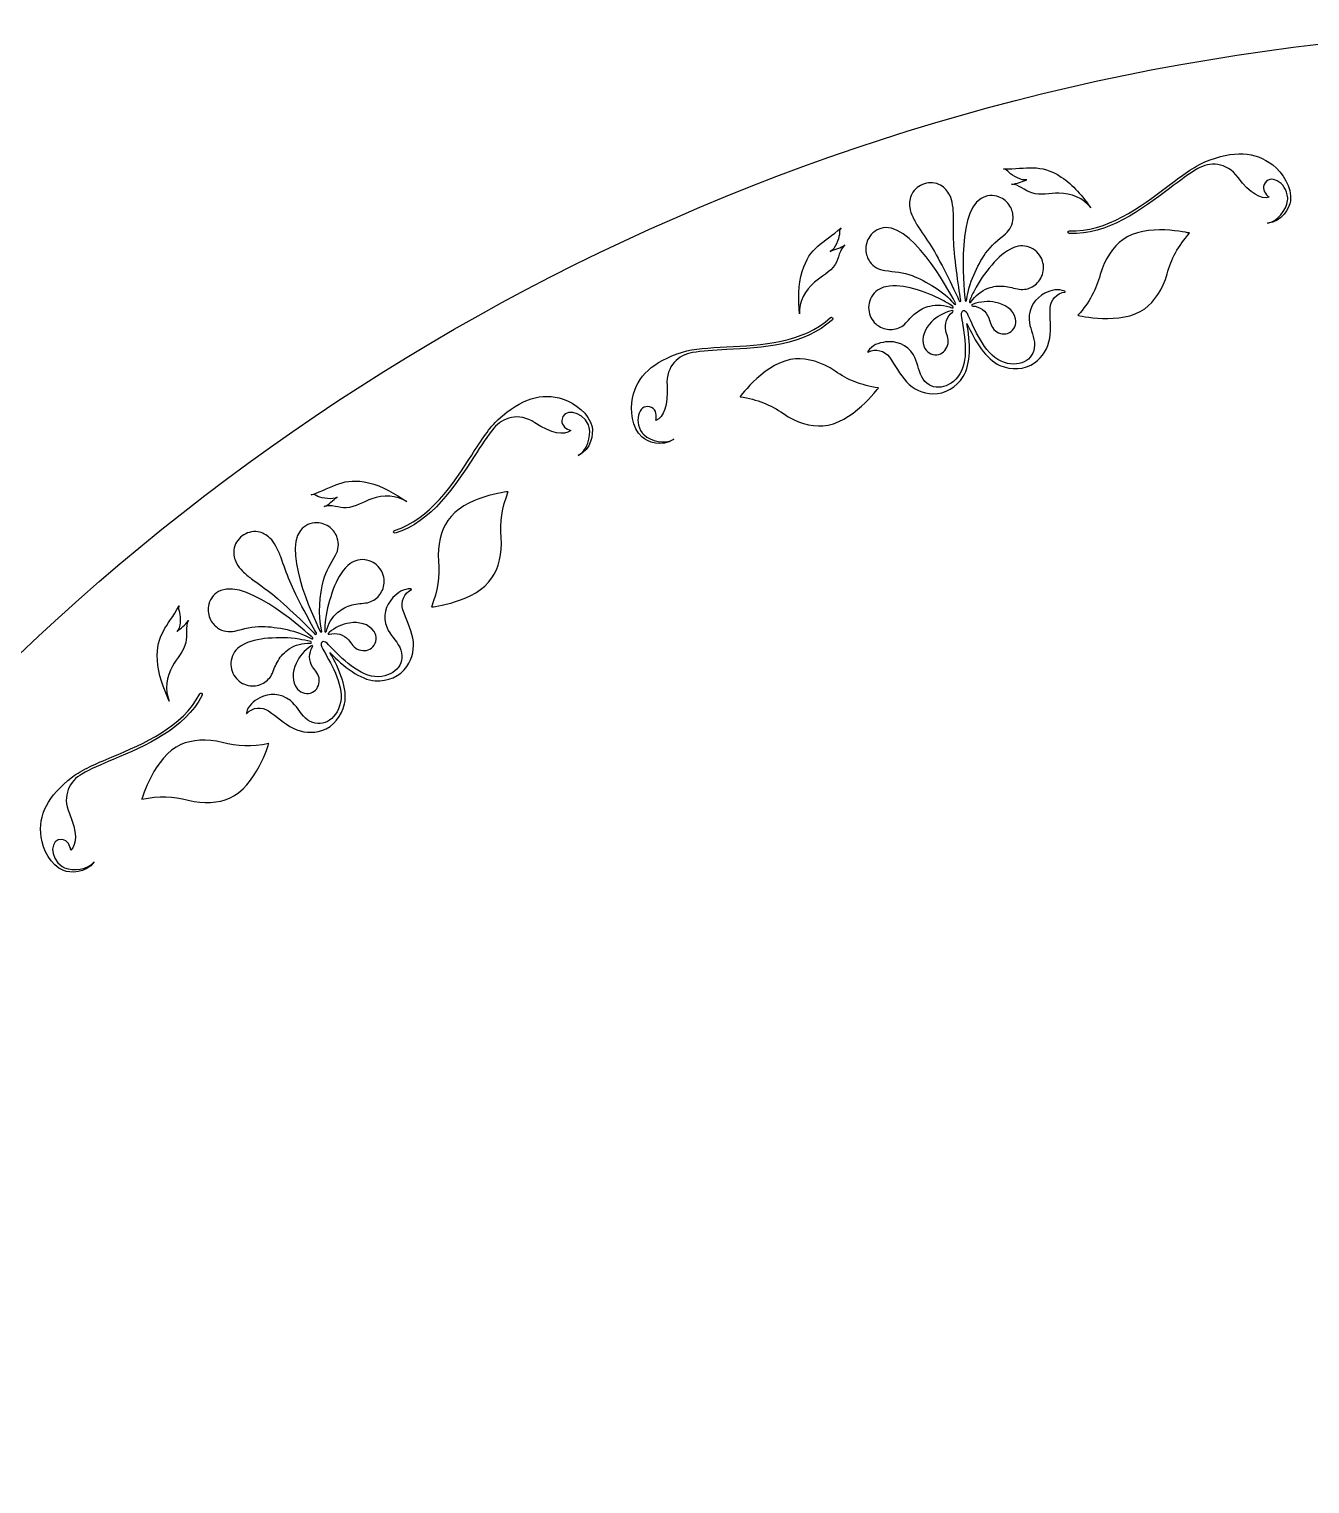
# Model space of a CAD drawing. Header units: centimetres. Extents: x -11.6 to 11.6, y -11.6 to 11.6.
# Drawn here: x -7.93 to -1.39, y 4.14 to 11.58 of the extents above; entities that cross this region are included whole.
import ezdxf

# ---------------------------------------------------------------- set-up
doc = ezdxf.new("R2010")
doc.units = ezdxf.units.CM
doc.header["$MEASUREMENT"] = 0
doc.layers.add('Camada 1', color=7, linetype='Continuous')

msp = doc.modelspace()

# ---------------------------------------------------------------- linework, layer by layer
at = {"layer": 'Camada 1'}
for points, knots in [([(0.00001, -11.57552), (6.39295, -11.57552), (11.5755, -6.39297), (11.5755, 0), (11.5755, 0), (11.57551, 6.39299), (6.39295, 11.57552), (0.00001, 11.57552), (0.00001, 11.57552), (-6.39298, 11.57552), (-11.57551, 6.39299), (-11.57551, 0), (-11.57551, 0), (-11.57551, -6.39297), (-6.39298, -11.57552), (0.00001, -11.57552)], [0, 0, 0, 0, 0.2, 0.2, 0.2, 0.2, 0.4, 0.4, 0.4, 0.4, 0.6, 0.6, 0.6, 0.6, 1, 1, 1, 1]), ([(-1.92541, 10.89694), (-1.98068, 10.87424), (-2.0431, 10.82714), (-2.11541, 10.77243), (-2.11541, 10.77243), (-2.25498, 10.66689), (-2.42873, 10.5355), (-2.61793, 10.54571), (-2.61793, 10.54571), (-2.62179, 10.54595), (-2.62515, 10.54298), (-2.62534, 10.53902), (-2.62534, 10.53902), (-2.62553, 10.5351), (-2.62259, 10.53182), (-2.61859, 10.53169), (-2.61859, 10.53169), (-2.42444, 10.52119), (-2.24831, 10.65419), (-2.10691, 10.76116), (-2.10691, 10.76116), (-2.05354, 10.80151), (-2.00563, 10.83765), (-1.96242, 10.86255), (-1.96242, 10.86255), (-1.90188, 10.89819), (-1.81613, 10.89811), (-1.75538, 10.81707), (-1.75538, 10.81707), (-1.69439, 10.7356), (-1.6391, 10.70415), (-1.59676, 10.71685), (-1.59676, 10.71685), (-1.61507, 10.73108), (-1.63338, 10.75598), (-1.62261, 10.78109), (-1.62261, 10.78109), (-1.5971, 10.84001), (-1.50905, 10.79538), (-1.50217, 10.71357), (-1.50217, 10.71357), (-1.50233, 10.70875), (-1.50204, 10.70389), (-1.50267, 10.6991), (-1.50267, 10.6991), (-1.50886, 10.65338), (-1.55559, 10.59038), (-1.60493, 10.58427), (-1.60493, 10.58427), (-1.53148, 10.58956), (-1.49341, 10.66211), (-1.4887, 10.69719), (-1.4887, 10.69719), (-1.47907, 10.76775), (-1.52878, 10.84208), (-1.57895, 10.88139), (-1.57895, 10.88139), (-1.67035, 10.95261), (-1.77703, 10.95737), (-1.92541, 10.89694), (-1.92541, 10.89694), (-1.92541, 10.89694), (-1.92541, 10.89694), (-1.92541, 10.89694)], [0, 0, 0, 0, 0.0588235, 0.0588235, 0.0588235, 0.0588235, 0.1176471, 0.1176471, 0.1176471, 0.1176471, 0.1764706, 0.1764706, 0.1764706, 0.1764706, 0.2352941, 0.2352941, 0.2352941, 0.2352941, 0.2941176, 0.2941176, 0.2941176, 0.2941176, 0.3529412, 0.3529412, 0.3529412, 0.3529412, 0.4117647, 0.4117647, 0.4117647, 0.4117647, 0.4705882, 0.4705882, 0.4705882, 0.4705882, 0.5294118, 0.5294118, 0.5294118, 0.5294118, 0.5882353, 0.5882353, 0.5882353, 0.5882353, 0.6470588, 0.6470588, 0.6470588, 0.6470588, 0.7058824, 0.7058824, 0.7058824, 0.7058824, 0.7647059, 0.7647059, 0.7647059, 0.7647059, 0.8235294, 0.8235294, 0.8235294, 0.8235294, 0.8823529, 0.8823529, 0.8823529, 0.8823529, 1, 1, 1, 1]), ([(-2.5084, 10.66215), (-2.5505, 10.72009), (-2.59833, 10.78029), (-2.65919, 10.81955), (-2.65919, 10.81955), (-2.77103, 10.89186), (-2.8317, 10.85966), (-2.95555, 10.86178), (-2.95555, 10.86178), (-2.94047, 10.86152), (-2.93671, 10.85202), (-2.92626, 10.8426), (-2.92626, 10.8426), (-2.9079, 10.82585), (-2.86183, 10.7986), (-2.83511, 10.80577), (-2.83511, 10.80577), (-2.86017, 10.79892), (-2.8866, 10.78352), (-2.91348, 10.78323), (-2.91348, 10.78323), (-2.87726, 10.78365), (-2.84424, 10.74891), (-2.81072, 10.73859), (-2.81072, 10.73859), (-2.76505, 10.72465), (-2.71769, 10.73809), (-2.67123, 10.73716), (-2.67123, 10.73716), (-2.61042, 10.73602), (-2.54533, 10.71301), (-2.5084, 10.66215), (-2.5084, 10.66215), (-2.5084, 10.66215), (-2.5084, 10.66215), (-2.5084, 10.66215)], [0, 0, 0, 0, 0.1, 0.1, 0.1, 0.1, 0.2, 0.2, 0.2, 0.2, 0.3, 0.3, 0.3, 0.3, 0.4, 0.4, 0.4, 0.4, 0.5, 0.5, 0.5, 0.5, 0.6, 0.6, 0.6, 0.6, 0.7, 0.7, 0.7, 0.7, 0.8, 0.8, 0.8, 0.8, 1, 1, 1, 1]), ([(-3.2102, 10.61741), (-3.21017, 10.57238), (-3.21128, 10.53015), (-3.20917, 10.48501), (-3.20917, 10.48501), (-3.20547, 10.40688), (-3.17956, 10.22186), (-3.17239, 10.18984), (-3.17239, 10.18984), (-3.1716, 10.18743), (-3.17361, 10.1845), (-3.17551, 10.18391), (-3.17551, 10.18391), (-3.17702, 10.18346), (-3.18051, 10.18473), (-3.18141, 10.18711), (-3.18141, 10.18711), (-3.19326, 10.21762), (-3.27507, 10.38563), (-3.31584, 10.45243), (-3.31584, 10.45243), (-3.33944, 10.49101), (-3.36373, 10.52543), (-3.38842, 10.56297), (-3.38842, 10.56297), (-3.39996, 10.57988), (-3.41009, 10.59681), (-3.41871, 10.61573), (-3.41871, 10.61573), (-3.42593, 10.63134), (-3.43154, 10.64685), (-3.43355, 10.66431), (-3.43355, 10.66431), (-3.43601, 10.68825), (-3.43426, 10.71167), (-3.42326, 10.73286), (-3.42326, 10.73286), (-3.41064, 10.75818), (-3.38532, 10.7772), (-3.35915, 10.78538), (-3.35915, 10.78538), (-3.33253, 10.79332), (-3.30126, 10.79147), (-3.27634, 10.77773), (-3.27634, 10.77773), (-3.25546, 10.76622), (-3.24104, 10.74781), (-3.2294, 10.72664), (-3.2294, 10.72664), (-3.22167, 10.7109), (-3.21768, 10.69489), (-3.21453, 10.67806), (-3.21453, 10.67806), (-3.21139, 10.65747), (-3.21026, 10.63781), (-3.2102, 10.61741)], [0, 0, 0, 0, 0.0666667, 0.0666667, 0.0666667, 0.0666667, 0.1333333, 0.1333333, 0.1333333, 0.1333333, 0.2, 0.2, 0.2, 0.2, 0.2666667, 0.2666667, 0.2666667, 0.2666667, 0.3333333, 0.3333333, 0.3333333, 0.3333333, 0.4, 0.4, 0.4, 0.4, 0.4666667, 0.4666667, 0.4666667, 0.4666667, 0.5333333, 0.5333333, 0.5333333, 0.5333333, 0.6, 0.6, 0.6, 0.6, 0.6666667, 0.6666667, 0.6666667, 0.6666667, 0.7333333, 0.7333333, 0.7333333, 0.7333333, 0.8, 0.8, 0.8, 0.8, 0.8666667, 0.8666667, 0.8666667, 0.8666667, 1, 1, 1, 1]), ([(-2.94427, 10.52997), (-2.98068, 10.49856), (-3.01804, 10.47113), (-3.04603, 10.43051), (-3.04603, 10.43051), (-3.08805, 10.3691), (-3.13469, 10.27086), (-3.14189, 10.19627), (-3.14189, 10.19627), (-3.14348, 10.18161), (-3.15115, 10.1814), (-3.15147, 10.19442), (-3.15147, 10.19442), (-3.1525, 10.20974), (-3.20171, 10.62834), (-3.06961, 10.70991), (-3.06961, 10.70991), (-3.04138, 10.72737), (-3.00778, 10.73039), (-2.97706, 10.71764), (-2.97706, 10.71764), (-2.9537, 10.70819), (-2.93489, 10.69298), (-2.92205, 10.67158), (-2.92205, 10.67158), (-2.91049, 10.65269), (-2.90525, 10.63192), (-2.9057, 10.61006), (-2.9057, 10.61006), (-2.90662, 10.57891), (-2.92064, 10.54997), (-2.94427, 10.52997)], [0, 0, 0, 0, 0.1111111, 0.1111111, 0.1111111, 0.1111111, 0.2222222, 0.2222222, 0.2222222, 0.2222222, 0.3333333, 0.3333333, 0.3333333, 0.3333333, 0.4444444, 0.4444444, 0.4444444, 0.4444444, 0.5555556, 0.5555556, 0.5555556, 0.5555556, 0.6666667, 0.6666667, 0.6666667, 0.6666667, 0.7777778, 0.7777778, 0.7777778, 0.7777778, 1, 1, 1, 1]), ([(-3.99774, 10.12007), (-4.00213, 10.18275), (-3.96705, 10.24223), (-3.92125, 10.28221), (-3.92125, 10.28221), (-3.88625, 10.31277), (-3.84132, 10.33293), (-3.81531, 10.37294), (-3.81531, 10.37294), (-3.79629, 10.40239), (-3.79332, 10.45022), (-3.76528, 10.47319), (-3.76528, 10.47319), (-3.78608, 10.45612), (-3.81624, 10.45094), (-3.83979, 10.44006), (-3.83979, 10.44006), (-3.81471, 10.45175), (-3.79695, 10.50224), (-3.79365, 10.52687), (-3.79365, 10.52687), (-3.79169, 10.54081), (-3.79489, 10.5505), (-3.78352, 10.56039), (-3.78352, 10.56039), (-3.87702, 10.47916), (-3.94423, 10.46485), (-3.98341, 10.33758), (-3.98341, 10.33758), (-4.00475, 10.26843), (-4.00271, 10.19151), (-3.99774, 10.12007), (-3.99774, 10.12007), (-3.99774, 10.12007), (-3.99774, 10.12007), (-3.99774, 10.12007)], [0, 0, 0, 0, 0.1, 0.1, 0.1, 0.1, 0.2, 0.2, 0.2, 0.2, 0.3, 0.3, 0.3, 0.3, 0.4, 0.4, 0.4, 0.4, 0.5, 0.5, 0.5, 0.5, 0.6, 0.6, 0.6, 0.6, 0.7, 0.7, 0.7, 0.7, 0.8, 0.8, 0.8, 0.8, 1, 1, 1, 1]), ([(-3.21026, 10.17543), (-3.25781, 10.23332), (-3.35147, 10.28878), (-3.42079, 10.31608), (-3.42079, 10.31608), (-3.46662, 10.3342), (-3.5131, 10.33608), (-3.56041, 10.34185), (-3.56041, 10.34185), (-3.59121, 10.34526), (-3.61923, 10.36138), (-3.63743, 10.38672), (-3.63743, 10.38672), (-3.64987, 10.40469), (-3.65688, 10.42482), (-3.65817, 10.44686), (-3.65817, 10.44686), (-3.65931, 10.47181), (-3.65198, 10.49501), (-3.6383, 10.51584), (-3.6383, 10.51584), (-3.61957, 10.54365), (-3.59017, 10.55992), (-3.55702, 10.56108), (-3.55702, 10.56108), (-3.40187, 10.56724), (-3.2092, 10.19238), (-3.20121, 10.17913), (-3.20121, 10.17913), (-3.19454, 10.16818), (-3.20092, 10.16405), (-3.21026, 10.17543)], [0, 0, 0, 0, 0.1111111, 0.1111111, 0.1111111, 0.1111111, 0.2222222, 0.2222222, 0.2222222, 0.2222222, 0.3333333, 0.3333333, 0.3333333, 0.3333333, 0.4444444, 0.4444444, 0.4444444, 0.4444444, 0.5555556, 0.5555556, 0.5555556, 0.5555556, 0.6666667, 0.6666667, 0.6666667, 0.6666667, 0.7777778, 0.7777778, 0.7777778, 0.7777778, 1, 1, 1, 1]), ([(-2.57465, 10.11333), (-2.51472, 10.18162), (-2.48175, 10.24324), (-2.4603, 10.32174), (-2.4603, 10.32174), (-2.43868, 10.40024), (-2.39474, 10.46329), (-2.34547, 10.49954), (-2.34547, 10.49954), (-2.22641, 10.5872), (-2.00397, 10.53322), (-2.00397, 10.53322), (-2.00397, 10.53322), (-2.06392, 10.46488), (-2.09697, 10.40326), (-2.1184, 10.32481), (-2.1184, 10.32481), (-2.13973, 10.24636), (-2.18391, 10.18328), (-2.23315, 10.14706), (-2.23315, 10.14706), (-2.35232, 10.05943), (-2.57465, 10.11333), (-2.57465, 10.11333)], [0, 0, 0, 0, 0.1428571, 0.1428571, 0.1428571, 0.1428571, 0.2857143, 0.2857143, 0.2857143, 0.2857143, 0.4285714, 0.4285714, 0.4285714, 0.4285714, 0.5714286, 0.5714286, 0.5714286, 0.5714286, 0.7142857, 0.7142857, 0.7142857, 0.7142857, 1, 1, 1, 1]), ([(-2.78023, 10.28068), (-2.79661, 10.2634), (-2.81656, 10.25181), (-2.83936, 10.24742), (-2.83936, 10.24742), (-2.85053, 10.24544), (-2.86209, 10.2438), (-2.87407, 10.24604), (-2.87407, 10.24604), (-2.90048, 10.25096), (-2.92503, 10.26012), (-2.95165, 10.26226), (-2.95165, 10.26226), (-2.97938, 10.26417), (-3.00734, 10.26157), (-3.03317, 10.25176), (-3.03317, 10.25176), (-3.0695, 10.23805), (-3.09863, 10.2139), (-3.12136, 10.18104), (-3.12136, 10.18104), (-3.12274, 10.17895), (-3.12562, 10.17728), (-3.12721, 10.17818), (-3.12721, 10.17818), (-3.12986, 10.17929), (-3.1293, 10.18263), (-3.12885, 10.18453), (-3.12885, 10.18453), (-3.12284, 10.20498), (-3.11305, 10.22144), (-3.10364, 10.23993), (-3.10364, 10.23993), (-3.07954, 10.28822), (-3.05011, 10.32851), (-3.01466, 10.37003), (-3.01466, 10.37003), (-2.98204, 10.408), (-2.94798, 10.44036), (-2.9024, 10.45914), (-2.9024, 10.45914), (-2.87314, 10.47139), (-2.84051, 10.47097), (-2.81202, 10.45657), (-2.81202, 10.45657), (-2.78461, 10.44279), (-2.76461, 10.41916), (-2.75561, 10.39064), (-2.75561, 10.39064), (-2.74728, 10.36453), (-2.74802, 10.33629), (-2.76027, 10.31092), (-2.76027, 10.31092), (-2.76539, 10.29965), (-2.77176, 10.28978), (-2.78023, 10.28068)], [0, 0, 0, 0, 0.0666667, 0.0666667, 0.0666667, 0.0666667, 0.1333333, 0.1333333, 0.1333333, 0.1333333, 0.2, 0.2, 0.2, 0.2, 0.2666667, 0.2666667, 0.2666667, 0.2666667, 0.3333333, 0.3333333, 0.3333333, 0.3333333, 0.4, 0.4, 0.4, 0.4, 0.4666667, 0.4666667, 0.4666667, 0.4666667, 0.5333333, 0.5333333, 0.5333333, 0.5333333, 0.6, 0.6, 0.6, 0.6, 0.6666667, 0.6666667, 0.6666667, 0.6666667, 0.7333333, 0.7333333, 0.7333333, 0.7333333, 0.8, 0.8, 0.8, 0.8, 0.8666667, 0.8666667, 0.8666667, 0.8666667, 1, 1, 1, 1]), ([(-3.55588, 10.25962), (-3.50743, 10.26952), (-3.46105, 10.26174), (-3.41285, 10.24845), (-3.41285, 10.24845), (-3.36022, 10.23382), (-3.3135, 10.21675), (-3.26648, 10.19022), (-3.26648, 10.19022), (-3.24841, 10.18009), (-3.23097, 10.17202), (-3.21438, 10.15839), (-3.21438, 10.15839), (-3.213, 10.15712), (-3.21081, 10.15461), (-3.21229, 10.15217), (-3.21229, 10.15217), (-3.21335, 10.15045), (-3.21655, 10.15026), (-3.21883, 10.15127), (-3.21883, 10.15127), (-3.25603, 10.16585), (-3.2936, 10.16961), (-3.33138, 10.16077), (-3.33138, 10.16077), (-3.35831, 10.15447), (-3.38289, 10.14098), (-3.40491, 10.12394), (-3.40491, 10.12394), (-3.426, 10.10719), (-3.44116, 10.08595), (-3.46021, 10.06713), (-3.46021, 10.06713), (-3.46897, 10.05856), (-3.47947, 10.05348), (-3.48987, 10.04887), (-3.48987, 10.04887), (-3.51122, 10.03977), (-3.53421, 10.03826), (-3.55734, 10.04353), (-3.55734, 10.04353), (-3.56943, 10.04628), (-3.58049, 10.05081), (-3.59092, 10.05734), (-3.59092, 10.05734), (-3.61516, 10.07157), (-3.63169, 10.09451), (-3.63929, 10.12092), (-3.63929, 10.12092), (-3.64786, 10.14952), (-3.64426, 10.1804), (-3.62913, 10.20712), (-3.62913, 10.20712), (-3.61348, 10.23493), (-3.58676, 10.25348), (-3.55588, 10.25962)], [0, 0, 0, 0, 0.0666667, 0.0666667, 0.0666667, 0.0666667, 0.1333333, 0.1333333, 0.1333333, 0.1333333, 0.2, 0.2, 0.2, 0.2, 0.2666667, 0.2666667, 0.2666667, 0.2666667, 0.3333333, 0.3333333, 0.3333333, 0.3333333, 0.4, 0.4, 0.4, 0.4, 0.4666667, 0.4666667, 0.4666667, 0.4666667, 0.5333333, 0.5333333, 0.5333333, 0.5333333, 0.6, 0.6, 0.6, 0.6, 0.6666667, 0.6666667, 0.6666667, 0.6666667, 0.7333333, 0.7333333, 0.7333333, 0.7333333, 0.8, 0.8, 0.8, 0.8, 0.8666667, 0.8666667, 0.8666667, 0.8666667, 1, 1, 1, 1]), ([(-2.63997, 10.2321), (-2.68381, 10.22779), (-2.71453, 10.19117), (-2.71612, 10.15021), (-2.71612, 10.15021), (-2.71787, 10.09915), (-2.71009, 10.05025), (-2.71842, 9.99588), (-2.71842, 9.99588), (-2.72601, 9.94521), (-2.75454, 9.90095), (-2.79547, 9.87129), (-2.79547, 9.87129), (-2.84685, 9.83417), (-2.91482, 9.83224), (-2.97338, 9.85743), (-2.97338, 9.85743), (-3.04342, 9.88791), (-3.1012, 9.98208), (-3.14134, 10.07187), (-3.14134, 10.07187), (-3.12443, 9.97495), (-3.11964, 9.86462), (-3.16087, 9.80017), (-3.16087, 9.80017), (-3.19524, 9.74667), (-3.25284, 9.71029), (-3.31594, 9.71243), (-3.31594, 9.71243), (-3.36677, 9.71404), (-3.41492, 9.735), (-3.44971, 9.77268), (-3.44971, 9.77268), (-3.48699, 9.81316), (-3.50779, 9.85811), (-3.53776, 9.89942), (-3.53776, 9.89942), (-3.56181, 9.93263), (-3.60795, 9.94572), (-3.6465, 9.92498), (-3.6465, 9.92498), (-3.64695, 9.92479), (-3.64973, 9.92501), (-3.6474, 9.92898), (-3.6474, 9.92898), (-3.62795, 9.96054), (-3.59247, 9.9729), (-3.55736, 9.97719), (-3.55736, 9.97719), (-3.50383, 9.98391), (-3.4484, 9.96507), (-3.4152, 9.91086), (-3.4152, 9.91086), (-3.39342, 9.87541), (-3.39223, 9.83625), (-3.37289, 9.79944), (-3.37289, 9.79944), (-3.33389, 9.72589), (-3.24409, 9.72882), (-3.18787, 9.7991), (-3.18787, 9.7991), (-3.1267, 9.87541), (-3.15533, 10.01267), (-3.16744, 10.09064), (-3.16744, 10.09064), (-3.16966, 10.10554), (-3.17485, 10.119), (-3.16641, 10.13234), (-3.16641, 10.13234), (-3.16435, 10.13573), (-3.15763, 10.13779), (-3.15405, 10.13618), (-3.15405, 10.13618), (-3.13944, 10.1298), (-3.13646, 10.11573), (-3.13013, 10.10205), (-3.13013, 10.10205), (-3.09647, 10.03064), (-3.04319, 9.90091), (-2.95035, 9.87165), (-2.95035, 9.87165), (-2.86394, 9.84479), (-2.78821, 9.89242), (-2.79684, 9.97534), (-2.79684, 9.97534), (-2.80142, 10.01664), (-2.82203, 10.04982), (-2.82391, 10.09133), (-2.82391, 10.09133), (-2.82671, 10.1548), (-2.7915, 10.20137), (-2.74313, 10.22574), (-2.74313, 10.22574), (-2.71133, 10.24188), (-2.67529, 10.25135), (-2.64153, 10.23603), (-2.64153, 10.23603), (-2.63738, 10.234), (-2.63958, 10.23226), (-2.63997, 10.2321)], [0, 0, 0, 0, 0.0384615, 0.0384615, 0.0384615, 0.0384615, 0.0769231, 0.0769231, 0.0769231, 0.0769231, 0.1153846, 0.1153846, 0.1153846, 0.1153846, 0.1538462, 0.1538462, 0.1538462, 0.1538462, 0.1923077, 0.1923077, 0.1923077, 0.1923077, 0.2307692, 0.2307692, 0.2307692, 0.2307692, 0.2692308, 0.2692308, 0.2692308, 0.2692308, 0.3076923, 0.3076923, 0.3076923, 0.3076923, 0.3461538, 0.3461538, 0.3461538, 0.3461538, 0.3846154, 0.3846154, 0.3846154, 0.3846154, 0.4230769, 0.4230769, 0.4230769, 0.4230769, 0.4615385, 0.4615385, 0.4615385, 0.4615385, 0.5, 0.5, 0.5, 0.5, 0.5384615, 0.5384615, 0.5384615, 0.5384615, 0.5769231, 0.5769231, 0.5769231, 0.5769231, 0.6153846, 0.6153846, 0.6153846, 0.6153846, 0.6538462, 0.6538462, 0.6538462, 0.6538462, 0.6923077, 0.6923077, 0.6923077, 0.6923077, 0.7307692, 0.7307692, 0.7307692, 0.7307692, 0.7692308, 0.7692308, 0.7692308, 0.7692308, 0.8076923, 0.8076923, 0.8076923, 0.8076923, 0.8461538, 0.8461538, 0.8461538, 0.8461538, 0.8846154, 0.8846154, 0.8846154, 0.8846154, 0.9230769, 0.9230769, 0.9230769, 0.9230769, 1, 1, 1, 1]), ([(-2.99504, 10.17953), (-2.94906, 10.17027), (-2.90405, 10.14341), (-2.89278, 10.09558), (-2.89278, 10.09558), (-2.88648, 10.06902), (-2.89937, 10.03761), (-2.92458, 10.02494), (-2.92458, 10.02494), (-2.94839, 10.01272), (-2.97559, 10.01766), (-2.99639, 10.03431), (-2.99639, 10.03431), (-3.01875, 10.05167), (-3.0216, 10.07712), (-3.03044, 10.10096), (-3.03044, 10.10096), (-3.0428, 10.13398), (-3.07637, 10.15978), (-3.11193, 10.16081), (-3.11193, 10.16081), (-3.11608, 10.16097), (-3.12307, 10.16615), (-3.11013, 10.17068), (-3.11013, 10.17068), (-3.07328, 10.18323), (-3.03351, 10.18715), (-2.99504, 10.17953)], [0, 0, 0, 0, 0.125, 0.125, 0.125, 0.125, 0.25, 0.25, 0.25, 0.25, 0.375, 0.375, 0.375, 0.375, 0.5, 0.5, 0.5, 0.5, 0.625, 0.625, 0.625, 0.625, 0.75, 0.75, 0.75, 0.75, 1, 1, 1, 1]), ([(-3.32281, 10.07951), (-3.295, 10.10734), (-3.25952, 10.12639), (-3.22219, 10.13642), (-3.22219, 10.13642), (-3.20904, 10.13989), (-3.21195, 10.13168), (-3.2152, 10.12928), (-3.2152, 10.12928), (-3.24399, 10.10862), (-3.25785, 10.06829), (-3.24954, 10.03403), (-3.24954, 10.03403), (-3.24353, 10.00942), (-3.2316, 9.98667), (-3.24033, 9.95987), (-3.24033, 9.95987), (-3.24859, 9.93436), (-3.26827, 9.91513), (-3.29489, 9.9119), (-3.29489, 9.9119), (-3.32291, 9.9083), (-3.35109, 9.92722), (-3.36061, 9.9528), (-3.36061, 9.9528), (-3.37774, 9.99887), (-3.35612, 10.04602), (-3.32281, 10.07951)], [0, 0, 0, 0, 0.125, 0.125, 0.125, 0.125, 0.25, 0.25, 0.25, 0.25, 0.375, 0.375, 0.375, 0.375, 0.5, 0.5, 0.5, 0.5, 0.625, 0.625, 0.625, 0.625, 0.75, 0.75, 0.75, 0.75, 1, 1, 1, 1]), ([(-4.59516, 9.92521), (-4.74772, 9.87613), (-4.82635, 9.8039), (-4.85062, 9.69055), (-4.85062, 9.69055), (-4.86374, 9.62821), (-4.85409, 9.53934), (-4.80133, 9.49148), (-4.80133, 9.49148), (-4.77519, 9.46764), (-4.69936, 9.43653), (-4.6397, 9.47971), (-4.6397, 9.47971), (-4.68142, 9.45267), (-4.75773, 9.47087), (-4.79184, 9.50191), (-4.79184, 9.50191), (-4.79544, 9.50519), (-4.79832, 9.50908), (-4.80155, 9.51271), (-4.80155, 9.51271), (-4.84886, 9.57978), (-4.81012, 9.67056), (-4.75271, 9.64183), (-4.75271, 9.64183), (-4.72829, 9.62953), (-4.7263, 9.59868), (-4.7312, 9.576), (-4.7312, 9.576), (-4.69064, 9.59352), (-4.66844, 9.65313), (-4.67413, 9.75475), (-4.67413, 9.75475), (-4.67966, 9.85585), (-4.61404, 9.91104), (-4.54472, 9.92263), (-4.54472, 9.92263), (-4.49567, 9.93136), (-4.43574, 9.93446), (-4.3689, 9.93784), (-4.3689, 9.93784), (-4.19181, 9.94681), (-3.97142, 9.95811), (-3.82939, 10.09095), (-3.82939, 10.09095), (-3.82645, 10.09362), (-3.82627, 10.09804), (-3.82897, 10.10092), (-3.82897, 10.10092), (-3.83167, 10.10383), (-3.83614, 10.10396), (-3.83894, 10.10129), (-3.83894, 10.10129), (-3.97732, 9.97183), (-4.19488, 9.96082), (-4.36961, 9.95193), (-4.36961, 9.95193), (-4.46017, 9.94738), (-4.53825, 9.94333), (-4.59516, 9.92521), (-4.59516, 9.92521), (-4.59516, 9.92521), (-4.59516, 9.92521), (-4.59516, 9.92521)], [0, 0, 0, 0, 0.0588235, 0.0588235, 0.0588235, 0.0588235, 0.1176471, 0.1176471, 0.1176471, 0.1176471, 0.1764706, 0.1764706, 0.1764706, 0.1764706, 0.2352941, 0.2352941, 0.2352941, 0.2352941, 0.2941176, 0.2941176, 0.2941176, 0.2941176, 0.3529412, 0.3529412, 0.3529412, 0.3529412, 0.4117647, 0.4117647, 0.4117647, 0.4117647, 0.4705882, 0.4705882, 0.4705882, 0.4705882, 0.5294118, 0.5294118, 0.5294118, 0.5294118, 0.5882353, 0.5882353, 0.5882353, 0.5882353, 0.6470588, 0.6470588, 0.6470588, 0.6470588, 0.7058824, 0.7058824, 0.7058824, 0.7058824, 0.7647059, 0.7647059, 0.7647059, 0.7647059, 0.8235294, 0.8235294, 0.8235294, 0.8235294, 0.8823529, 0.8823529, 0.8823529, 0.8823529, 1, 1, 1, 1]), ([(-3.87751, 9.54857), (-3.93847, 9.54468), (-4.0129, 9.5646), (-4.07963, 9.61099), (-4.07963, 9.61099), (-4.14646, 9.65732), (-4.21139, 9.6833), (-4.30127, 9.69709), (-4.30127, 9.69709), (-4.30127, 9.69709), (-4.16559, 9.8814), (-4.01801, 9.89077), (-4.01801, 9.89077), (-3.95697, 9.89469), (-3.88278, 9.87463), (-3.81574, 9.82838), (-3.81574, 9.82838), (-3.74888, 9.78205), (-3.68395, 9.75604), (-3.59418, 9.74226), (-3.59418, 9.74226), (-3.59417, 9.74225), (-3.72984, 9.55807), (-3.87751, 9.54857)], [0, 0, 0, 0, 0.1428571, 0.1428571, 0.1428571, 0.1428571, 0.2857143, 0.2857143, 0.2857143, 0.2857143, 0.4285714, 0.4285714, 0.4285714, 0.4285714, 0.5714286, 0.5714286, 0.5714286, 0.5714286, 0.7142857, 0.7142857, 0.7142857, 0.7142857, 1, 1, 1, 1]), ([(-5.53629, 9.58122), (-5.58045, 9.54098), (-5.62299, 9.47539), (-5.67223, 9.39927), (-5.67223, 9.39927), (-5.76729, 9.25235), (-5.88562, 9.06947), (-6.06691, 9.01435), (-6.06691, 9.01435), (-6.07061, 9.01324), (-6.07273, 9.0093), (-6.07159, 9.00554), (-6.07159, 9.00554), (-6.07045, 9.00178), (-6.06651, 8.99967), (-6.06273, 9.00091), (-6.06273, 9.00091), (-5.87667, 9.05743), (-5.75669, 9.24269), (-5.66038, 9.39157), (-5.66038, 9.39157), (-5.62403, 9.44771), (-5.59138, 9.49806), (-5.55926, 9.53624), (-5.55926, 9.53624), (-5.51457, 9.5904), (-5.43395, 9.61969), (-5.34918, 9.56431), (-5.34918, 9.56431), (-5.26401, 9.50862), (-5.2013, 9.49798), (-5.16582, 9.52441), (-5.16582, 9.52441), (-5.18791, 9.5315), (-5.2136, 9.54865), (-5.21207, 9.57592), (-5.21207, 9.57592), (-5.20829, 9.64003), (-5.11023, 9.62815), (-5.07584, 9.55364), (-5.07584, 9.55364), (-5.07436, 9.54906), (-5.0724, 9.54456), (-5.07137, 9.53988), (-5.07137, 9.53988), (-5.06153, 9.49479), (-5.08394, 9.41957), (-5.12818, 9.39698), (-5.12818, 9.39698), (-5.06092, 9.42709), (-5.05, 9.50829), (-5.05759, 9.54284), (-5.05759, 9.54284), (-5.0727, 9.61245), (-5.1448, 9.66526), (-5.20536, 9.68508), (-5.20536, 9.68508), (-5.3156, 9.72079), (-5.41752, 9.6888), (-5.53629, 9.58122), (-5.53629, 9.58122), (-5.53629, 9.58122), (-5.53629, 9.58122), (-5.53629, 9.58122)], [0, 0, 0, 0, 0.0588235, 0.0588235, 0.0588235, 0.0588235, 0.1176471, 0.1176471, 0.1176471, 0.1176471, 0.1764706, 0.1764706, 0.1764706, 0.1764706, 0.2352941, 0.2352941, 0.2352941, 0.2352941, 0.2941176, 0.2941176, 0.2941176, 0.2941176, 0.3529412, 0.3529412, 0.3529412, 0.3529412, 0.4117647, 0.4117647, 0.4117647, 0.4117647, 0.4705882, 0.4705882, 0.4705882, 0.4705882, 0.5294118, 0.5294118, 0.5294118, 0.5294118, 0.5882353, 0.5882353, 0.5882353, 0.5882353, 0.6470588, 0.6470588, 0.6470588, 0.6470588, 0.7058824, 0.7058824, 0.7058824, 0.7058824, 0.7647059, 0.7647059, 0.7647059, 0.7647059, 0.8235294, 0.8235294, 0.8235294, 0.8235294, 0.8823529, 0.8823529, 0.8823529, 0.8823529, 1, 1, 1, 1]), ([(-6.00383, 9.16122), (-6.06318, 9.20128), (-6.12874, 9.24152), (-6.19933, 9.25755), (-6.19933, 9.25755), (-6.32916, 9.28729), (-6.37517, 9.23625), (-6.49225, 9.19588), (-6.49225, 9.19588), (-6.47796, 9.2008), (-6.47119, 9.19313), (-6.45817, 9.18786), (-6.45817, 9.18786), (-6.43515, 9.17841), (-6.38258, 9.16855), (-6.3599, 9.18445), (-6.3599, 9.18445), (-6.38109, 9.16945), (-6.40067, 9.14595), (-6.42583, 9.13648), (-6.42583, 9.13648), (-6.39196, 9.14926), (-6.34905, 9.12791), (-6.31402, 9.12968), (-6.31402, 9.12968), (-6.26634, 9.13222), (-6.22642, 9.16106), (-6.18244, 9.17609), (-6.18244, 9.17609), (-6.12493, 9.19578), (-6.05588, 9.19639), (-6.00383, 9.16122), (-6.00383, 9.16122), (-6.00383, 9.16122), (-6.00383, 9.16122), (-6.00383, 9.16122)], [0, 0, 0, 0, 0.1, 0.1, 0.1, 0.1, 0.2, 0.2, 0.2, 0.2, 0.3, 0.3, 0.3, 0.3, 0.4, 0.4, 0.4, 0.4, 0.5, 0.5, 0.5, 0.5, 0.6, 0.6, 0.6, 0.6, 0.7, 0.7, 0.7, 0.7, 0.8, 0.8, 0.8, 0.8, 1, 1, 1, 1]), ([(-5.87834, 8.62285), (-5.84537, 8.70752), (-5.83545, 8.77668), (-5.84214, 8.8578), (-5.84214, 8.8578), (-5.84868, 8.93897), (-5.82894, 9.01324), (-5.79504, 9.06418), (-5.79504, 9.06418), (-5.71315, 9.18726), (-5.48569, 9.21261), (-5.48569, 9.21261), (-5.48569, 9.21261), (-5.51866, 9.12789), (-5.52863, 9.0587), (-5.52191, 8.97763), (-5.52191, 8.97763), (-5.51511, 8.89661), (-5.53509, 8.82224), (-5.56895, 8.77136), (-5.56895, 8.77136), (-5.65098, 8.64825), (-5.87834, 8.62285), (-5.87834, 8.62285)], [0, 0, 0, 0, 0.1428571, 0.1428571, 0.1428571, 0.1428571, 0.2857143, 0.2857143, 0.2857143, 0.2857143, 0.4285714, 0.4285714, 0.4285714, 0.4285714, 0.5714286, 0.5714286, 0.5714286, 0.5714286, 0.7142857, 0.7142857, 0.7142857, 0.7142857, 1, 1, 1, 1]), ([(-6.64796, 8.87915), (-6.63253, 8.83687), (-6.61912, 8.79676), (-6.60171, 8.75511), (-6.60171, 8.75511), (-6.57152, 8.68293), (-6.48389, 8.51796), (-6.46619, 8.49034), (-6.46619, 8.49034), (-6.46466, 8.48833), (-6.4655, 8.48489), (-6.46712, 8.4837), (-6.46712, 8.4837), (-6.46836, 8.48275), (-6.47209, 8.48277), (-6.47373, 8.48471), (-6.47373, 8.48471), (-6.49532, 8.50932), (-6.62965, 8.63923), (-6.69082, 8.68804), (-6.69082, 8.68804), (-6.72617, 8.71622), (-6.7608, 8.7403), (-6.79681, 8.7671), (-6.79681, 8.7671), (-6.81343, 8.77903), (-6.82877, 8.79149), (-6.84332, 8.80631), (-6.84332, 8.80631), (-6.85544, 8.81853), (-6.86602, 8.83115), (-6.87388, 8.84687), (-6.87388, 8.84687), (-6.88438, 8.86857), (-6.89076, 8.89113), (-6.88766, 8.91482), (-6.88766, 8.91482), (-6.88446, 8.94292), (-6.86721, 8.96946), (-6.84541, 8.9861), (-6.84541, 8.9861), (-6.82311, 9.00264), (-6.79308, 9.01161), (-6.76495, 9.00724), (-6.76495, 9.00724), (-6.74143, 9.00356), (-6.72156, 8.99118), (-6.70338, 8.9753), (-6.70338, 8.9753), (-6.69073, 8.96313), (-6.6815, 8.94945), (-6.67279, 8.93471), (-6.67279, 8.93471), (-6.66283, 8.91641), (-6.655, 8.89828), (-6.64796, 8.87915)], [0, 0, 0, 0, 0.0666667, 0.0666667, 0.0666667, 0.0666667, 0.1333333, 0.1333333, 0.1333333, 0.1333333, 0.2, 0.2, 0.2, 0.2, 0.2666667, 0.2666667, 0.2666667, 0.2666667, 0.3333333, 0.3333333, 0.3333333, 0.3333333, 0.4, 0.4, 0.4, 0.4, 0.4666667, 0.4666667, 0.4666667, 0.4666667, 0.5333333, 0.5333333, 0.5333333, 0.5333333, 0.6, 0.6, 0.6, 0.6, 0.6666667, 0.6666667, 0.6666667, 0.6666667, 0.7333333, 0.7333333, 0.7333333, 0.7333333, 0.8, 0.8, 0.8, 0.8, 0.8666667, 0.8666667, 0.8666667, 0.8666667, 1, 1, 1, 1]), ([(-6.36816, 8.88796), (-6.39166, 8.84597), (-6.41737, 8.80745), (-6.42981, 8.75969), (-6.42981, 8.75969), (-6.4483, 8.68762), (-6.45849, 8.57935), (-6.43976, 8.5068), (-6.43976, 8.5068), (-6.43624, 8.49246), (-6.44336, 8.48965), (-6.44812, 8.50177), (-6.44812, 8.50177), (-6.45431, 8.51585), (-6.64375, 8.89235), (-6.54747, 9.01419), (-6.54747, 9.01419), (-6.52691, 9.04025), (-6.49638, 9.05459), (-6.46317, 9.05311), (-6.46317, 9.05311), (-6.43798, 9.05221), (-6.4151, 9.04438), (-6.3957, 9.02861), (-6.3957, 9.02861), (-6.3784, 9.01483), (-6.36636, 8.9971), (-6.35932, 8.97641), (-6.35932, 8.97641), (-6.34954, 8.94681), (-6.35279, 8.91479), (-6.36816, 8.88796)], [0, 0, 0, 0, 0.1111111, 0.1111111, 0.1111111, 0.1111111, 0.2222222, 0.2222222, 0.2222222, 0.2222222, 0.3333333, 0.3333333, 0.3333333, 0.3333333, 0.4444444, 0.4444444, 0.4444444, 0.4444444, 0.5555556, 0.5555556, 0.5555556, 0.5555556, 0.6666667, 0.6666667, 0.6666667, 0.6666667, 0.7777778, 0.7777778, 0.7777778, 0.7777778, 1, 1, 1, 1]), ([(-6.12877, 8.70979), (-6.13824, 8.68796), (-6.15303, 8.67023), (-6.17296, 8.6583), (-6.17296, 8.6583), (-6.1828, 8.65264), (-6.19309, 8.64713), (-6.20511, 8.64515), (-6.20511, 8.64515), (-6.23159, 8.64073), (-6.25782, 8.64094), (-6.28353, 8.63385), (-6.28353, 8.63385), (-6.31025, 8.62618), (-6.33563, 8.61414), (-6.35653, 8.59609), (-6.35653, 8.59609), (-6.38595, 8.5708), (-6.40505, 8.53812), (-6.41521, 8.49949), (-6.41521, 8.49949), (-6.41579, 8.49706), (-6.41791, 8.49449), (-6.41968, 8.49478), (-6.41968, 8.49478), (-6.42254, 8.49494), (-6.42317, 8.49827), (-6.42341, 8.50023), (-6.42341, 8.50023), (-6.42479, 8.52148), (-6.42121, 8.54031), (-6.41867, 8.5609), (-6.41867, 8.5609), (-6.41258, 8.61453), (-6.39869, 8.66245), (-6.37954, 8.71356), (-6.37954, 8.71356), (-6.36187, 8.76039), (-6.34096, 8.80243), (-6.30453, 8.83569), (-6.30453, 8.83569), (-6.28122, 8.8572), (-6.25045, 8.868), (-6.21873, 8.86419), (-6.21873, 8.86419), (-6.18825, 8.86059), (-6.16139, 8.84525), (-6.14316, 8.82151), (-6.14316, 8.82151), (-6.12639, 8.79981), (-6.11744, 8.77301), (-6.12025, 8.74502), (-6.12025, 8.74502), (-6.12131, 8.73273), (-6.12393, 8.72122), (-6.12877, 8.70979)], [0, 0, 0, 0, 0.0666667, 0.0666667, 0.0666667, 0.0666667, 0.1333333, 0.1333333, 0.1333333, 0.1333333, 0.2, 0.2, 0.2, 0.2, 0.2666667, 0.2666667, 0.2666667, 0.2666667, 0.3333333, 0.3333333, 0.3333333, 0.3333333, 0.4, 0.4, 0.4, 0.4, 0.4666667, 0.4666667, 0.4666667, 0.4666667, 0.5333333, 0.5333333, 0.5333333, 0.5333333, 0.6, 0.6, 0.6, 0.6, 0.6666667, 0.6666667, 0.6666667, 0.6666667, 0.7333333, 0.7333333, 0.7333333, 0.7333333, 0.8, 0.8, 0.8, 0.8, 0.8666667, 0.8666667, 0.8666667, 0.8666667, 1, 1, 1, 1]), ([(-6.49686, 8.46381), (-6.56137, 8.50194), (-6.66834, 8.52202), (-6.74279, 8.52398), (-6.74279, 8.52398), (-6.79208, 8.52533), (-6.83637, 8.5112), (-6.88281, 8.50043), (-6.88281, 8.50043), (-6.91292, 8.49313), (-6.94478, 8.49868), (-6.97055, 8.51625), (-6.97055, 8.51625), (-6.98838, 8.52887), (-7.00185, 8.54543), (-7.01063, 8.5657), (-7.01063, 8.5657), (-7.02021, 8.58875), (-7.02127, 8.61306), (-7.01555, 8.63732), (-7.01555, 8.63732), (-7.00748, 8.66984), (-6.98539, 8.69518), (-6.95464, 8.70765), (-6.95464, 8.70765), (-6.81094, 8.76652), (-6.50167, 8.48013), (-6.48969, 8.47042), (-6.48969, 8.47042), (-6.47961, 8.46238), (-6.48418, 8.45632), (-6.49686, 8.46381)], [0, 0, 0, 0, 0.1111111, 0.1111111, 0.1111111, 0.1111111, 0.2222222, 0.2222222, 0.2222222, 0.2222222, 0.3333333, 0.3333333, 0.3333333, 0.3333333, 0.4444444, 0.4444444, 0.4444444, 0.4444444, 0.5555556, 0.5555556, 0.5555556, 0.5555556, 0.6666667, 0.6666667, 0.6666667, 0.6666667, 0.7777778, 0.7777778, 0.7777778, 0.7777778, 1, 1, 1, 1]), ([(-5.98034, 8.71212), (-6.02005, 8.69307), (-6.03641, 8.64814), (-6.02392, 8.60909), (-6.02392, 8.60909), (-6.0081, 8.56051), (-5.98405, 8.51725), (-5.97328, 8.4633), (-5.97328, 8.4633), (-5.96307, 8.41311), (-5.97474, 8.36173), (-6.00305, 8.31984), (-6.00305, 8.31984), (-6.03864, 8.2674), (-6.10185, 8.24232), (-6.1655, 8.24597), (-6.1655, 8.24597), (-6.24173, 8.25068), (-6.32825, 8.31939), (-6.39667, 8.39006), (-6.39667, 8.39006), (-6.34762, 8.30476), (-6.30542, 8.20268), (-6.32211, 8.12804), (-6.32211, 8.12804), (-6.33613, 8.06602), (-6.37778, 8.01213), (-6.43784, 7.99255), (-6.43784, 7.99255), (-6.48613, 7.9767), (-6.53857, 7.97993), (-6.58413, 8.00342), (-6.58413, 8.00342), (-6.633, 8.02869), (-6.66792, 8.06382), (-6.71023, 8.09237), (-6.71023, 8.09237), (-6.7442, 8.11536), (-6.79204, 8.11187), (-6.82117, 8.07922), (-6.82117, 8.07922), (-6.82149, 8.07888), (-6.82424, 8.07814), (-6.82337, 8.08263), (-6.82337, 8.08263), (-6.81588, 8.11896), (-6.78675, 8.14272), (-6.75524, 8.15872), (-6.75524, 8.15872), (-6.70727, 8.18338), (-6.64872, 8.1846), (-6.599, 8.14499), (-6.599, 8.14499), (-6.5664, 8.11911), (-6.5519, 8.08273), (-6.52111, 8.05477), (-6.52111, 8.05477), (-6.45933, 7.99897), (-6.37593, 8.03247), (-6.34715, 8.11774), (-6.34715, 8.11774), (-6.31577, 8.21034), (-6.38959, 8.32954), (-6.42766, 8.39867), (-6.42766, 8.39867), (-6.43483, 8.4119), (-6.44433, 8.4228), (-6.44094, 8.43823), (-6.44094, 8.43823), (-6.44017, 8.44212), (-6.43456, 8.44633), (-6.43065, 8.44604), (-6.43065, 8.44604), (-6.41472, 8.44506), (-6.4071, 8.43281), (-6.39649, 8.42217), (-6.39649, 8.42217), (-6.34042, 8.36653), (-6.24599, 8.26289), (-6.14871, 8.26715), (-6.14871, 8.26715), (-6.05835, 8.27149), (-6.00348, 8.34213), (-6.03994, 8.41709), (-6.03994, 8.41709), (-6.05838, 8.45434), (-6.08907, 8.4785), (-6.10505, 8.51686), (-6.10505, 8.51686), (-6.12937, 8.57554), (-6.11222, 8.63135), (-6.0751, 8.67079), (-6.0751, 8.67079), (-6.05076, 8.69683), (-6.02009, 8.71804), (-5.98316, 8.71519), (-5.98316, 8.71519), (-5.97854, 8.71479), (-5.98002, 8.71239), (-5.98034, 8.71212)], [0, 0, 0, 0, 0.0384615, 0.0384615, 0.0384615, 0.0384615, 0.0769231, 0.0769231, 0.0769231, 0.0769231, 0.1153846, 0.1153846, 0.1153846, 0.1153846, 0.1538462, 0.1538462, 0.1538462, 0.1538462, 0.1923077, 0.1923077, 0.1923077, 0.1923077, 0.2307692, 0.2307692, 0.2307692, 0.2307692, 0.2692308, 0.2692308, 0.2692308, 0.2692308, 0.3076923, 0.3076923, 0.3076923, 0.3076923, 0.3461538, 0.3461538, 0.3461538, 0.3461538, 0.3846154, 0.3846154, 0.3846154, 0.3846154, 0.4230769, 0.4230769, 0.4230769, 0.4230769, 0.4615385, 0.4615385, 0.4615385, 0.4615385, 0.5, 0.5, 0.5, 0.5, 0.5384615, 0.5384615, 0.5384615, 0.5384615, 0.5769231, 0.5769231, 0.5769231, 0.5769231, 0.6153846, 0.6153846, 0.6153846, 0.6153846, 0.6538462, 0.6538462, 0.6538462, 0.6538462, 0.6923077, 0.6923077, 0.6923077, 0.6923077, 0.7307692, 0.7307692, 0.7307692, 0.7307692, 0.7692308, 0.7692308, 0.7692308, 0.7692308, 0.8076923, 0.8076923, 0.8076923, 0.8076923, 0.8461538, 0.8461538, 0.8461538, 0.8461538, 0.8846154, 0.8846154, 0.8846154, 0.8846154, 0.9230769, 0.9230769, 0.9230769, 0.9230769, 1, 1, 1, 1]), ([(-7.21793, 8.14247), (-7.24346, 8.19988), (-7.23087, 8.26778), (-7.20147, 8.32101), (-7.20147, 8.32101), (-7.17906, 8.36173), (-7.14371, 8.39602), (-7.13294, 8.44253), (-7.13294, 8.44253), (-7.12516, 8.47671), (-7.13871, 8.52267), (-7.12021, 8.55387), (-7.12021, 8.55387), (-7.13394, 8.53072), (-7.16048, 8.51551), (-7.17892, 8.49725), (-7.17892, 8.49725), (-7.15934, 8.51683), (-7.1599, 8.57033), (-7.16524, 8.59462), (-7.16524, 8.59462), (-7.16818, 8.60838), (-7.1745, 8.6164), (-7.1672, 8.62955), (-7.1672, 8.62955), (-7.22729, 8.52126), (-7.28555, 8.48485), (-7.27883, 8.35182), (-7.27883, 8.35182), (-7.27523, 8.27947), (-7.247, 8.20793), (-7.21793, 8.14247), (-7.21793, 8.14247), (-7.21793, 8.14247), (-7.21793, 8.14247), (-7.21793, 8.14247)], [0, 0, 0, 0, 0.1, 0.1, 0.1, 0.1, 0.2, 0.2, 0.2, 0.2, 0.3, 0.3, 0.3, 0.3, 0.4, 0.4, 0.4, 0.4, 0.5, 0.5, 0.5, 0.5, 0.6, 0.6, 0.6, 0.6, 0.7, 0.7, 0.7, 0.7, 0.8, 0.8, 0.8, 0.8, 1, 1, 1, 1]), ([(-6.29604, 8.54128), (-6.24968, 8.54832), (-6.19817, 8.53845), (-6.17124, 8.49739), (-6.17124, 8.49739), (-6.15621, 8.47458), (-6.15759, 8.44066), (-6.17693, 8.42011), (-6.17693, 8.42011), (-6.19516, 8.40048), (-6.22239, 8.39582), (-6.24763, 8.40437), (-6.24763, 8.40437), (-6.27456, 8.41305), (-6.28597, 8.43596), (-6.3024, 8.45533), (-6.3024, 8.45533), (-6.32531, 8.48216), (-6.36571, 8.49491), (-6.39945, 8.48369), (-6.39945, 8.48369), (-6.40339, 8.48245), (-6.41173, 8.48491), (-6.40112, 8.49359), (-6.40112, 8.49359), (-6.37084, 8.51797), (-6.33477, 8.53527), (-6.29604, 8.54128)], [0, 0, 0, 0, 0.125, 0.125, 0.125, 0.125, 0.25, 0.25, 0.25, 0.25, 0.375, 0.375, 0.375, 0.375, 0.5, 0.5, 0.5, 0.5, 0.625, 0.625, 0.625, 0.625, 0.75, 0.75, 0.75, 0.75, 1, 1, 1, 1]), ([(-6.85042, 8.4247), (-6.8083, 8.45058), (-6.76202, 8.45915), (-6.7122, 8.46314), (-6.7122, 8.46314), (-6.65775, 8.4674), (-6.60801, 8.46732), (-6.55477, 8.45848), (-6.55477, 8.45848), (-6.53432, 8.45512), (-6.51516, 8.45348), (-6.49492, 8.44639), (-6.49492, 8.44639), (-6.49317, 8.44562), (-6.49029, 8.44401), (-6.49085, 8.4412), (-6.49085, 8.4412), (-6.49125, 8.43927), (-6.49418, 8.43797), (-6.4967, 8.43813), (-6.4967, 8.43813), (-6.53663, 8.43914), (-6.57322, 8.4298), (-6.60568, 8.40858), (-6.60568, 8.40858), (-6.62883, 8.39345), (-6.64733, 8.37238), (-6.6622, 8.34884), (-6.6622, 8.34884), (-6.67628, 8.3259), (-6.68326, 8.30077), (-6.69472, 8.27653), (-6.69472, 8.27653), (-6.70001, 8.2655), (-6.70813, 8.25716), (-6.71634, 8.24925), (-6.71634, 8.24925), (-6.73333, 8.2334), (-6.75441, 8.22409), (-6.77791, 8.22115), (-6.77791, 8.22115), (-6.79024, 8.21959), (-6.80217, 8.22007), (-6.81421, 8.22263), (-6.81421, 8.22263), (-6.84183, 8.22771), (-6.86522, 8.24361), (-6.88139, 8.26584), (-6.88139, 8.26584), (-6.89922, 8.28976), (-6.90645, 8.32003), (-6.90137, 8.35032), (-6.90137, 8.35032), (-6.89614, 8.38181), (-6.87733, 8.40841), (-6.85042, 8.4247)], [0, 0, 0, 0, 0.0666667, 0.0666667, 0.0666667, 0.0666667, 0.1333333, 0.1333333, 0.1333333, 0.1333333, 0.2, 0.2, 0.2, 0.2, 0.2666667, 0.2666667, 0.2666667, 0.2666667, 0.3333333, 0.3333333, 0.3333333, 0.3333333, 0.4, 0.4, 0.4, 0.4, 0.4666667, 0.4666667, 0.4666667, 0.4666667, 0.5333333, 0.5333333, 0.5333333, 0.5333333, 0.6, 0.6, 0.6, 0.6, 0.6666667, 0.6666667, 0.6666667, 0.6666667, 0.7333333, 0.7333333, 0.7333333, 0.7333333, 0.8, 0.8, 0.8, 0.8, 0.8666667, 0.8666667, 0.8666667, 0.8666667, 1, 1, 1, 1]), ([(-6.56983, 8.3352), (-6.55321, 8.37087), (-6.52639, 8.40087), (-6.49477, 8.42309), (-6.49477, 8.42309), (-6.4836, 8.43084), (-6.4835, 8.42214), (-6.48575, 8.41875), (-6.48575, 8.41875), (-6.50575, 8.38949), (-6.50496, 8.34686), (-6.48546, 8.31749), (-6.48546, 8.31749), (-6.47138, 8.2964), (-6.45239, 8.27913), (-6.45143, 8.25095), (-6.45143, 8.25095), (-6.45045, 8.22415), (-6.46241, 8.19933), (-6.48625, 8.18721), (-6.48625, 8.18721), (-6.51136, 8.17425), (-6.54433, 8.18239), (-6.56203, 8.20316), (-6.56203, 8.20316), (-6.59385, 8.24061), (-6.58967, 8.29233), (-6.56983, 8.3352)], [0, 0, 0, 0, 0.125, 0.125, 0.125, 0.125, 0.25, 0.25, 0.25, 0.25, 0.375, 0.375, 0.375, 0.375, 0.5, 0.5, 0.5, 0.5, 0.625, 0.625, 0.625, 0.625, 0.75, 0.75, 0.75, 0.75, 1, 1, 1, 1]), ([(-7.71267, 7.75504), (-7.83925, 7.65672), (-7.88843, 7.56195), (-7.87248, 7.44714), (-7.87248, 7.44714), (-7.86346, 7.38406), (-7.82401, 7.30387), (-7.75805, 7.27691), (-7.75805, 7.27691), (-7.72532, 7.26347), (-7.64343, 7.26016), (-7.60213, 7.32112), (-7.60213, 7.32112), (-7.63208, 7.28141), (-7.71005, 7.27246), (-7.75268, 7.28995), (-7.75268, 7.28995), (-7.75718, 7.2918), (-7.76125, 7.2945), (-7.76549, 7.29678), (-7.76549, 7.29678), (-7.83288, 7.34361), (-7.82753, 7.4422), (-7.76377, 7.43481), (-7.76377, 7.43481), (-7.73662, 7.43161), (-7.72419, 7.4033), (-7.72104, 7.38033), (-7.72104, 7.38033), (-7.68889, 7.41065), (-7.68844, 7.47426), (-7.72855, 7.56781), (-7.72855, 7.56781), (-7.76832, 7.66094), (-7.72556, 7.73524), (-7.66439, 7.76985), (-7.66439, 7.76985), (-7.62126, 7.79483), (-7.56602, 7.81822), (-7.5044, 7.84428), (-7.5044, 7.84428), (-7.34107, 7.91326), (-7.13779, 7.99927), (-7.04979, 8.17268), (-7.04979, 8.17268), (-7.04796, 8.1762), (-7.04926, 8.18041), (-7.05278, 8.18223), (-7.05278, 8.18223), (-7.0563, 8.184), (-7.06059, 8.1826), (-7.06231, 8.17913), (-7.06231, 8.17913), (-7.14806, 8.01017), (-7.34875, 7.92542), (-7.50991, 7.85726), (-7.50991, 7.85726), (-7.5934, 7.82204), (-7.66536, 7.7915), (-7.71267, 7.75504), (-7.71267, 7.75504), (-7.71267, 7.75504), (-7.71267, 7.75504), (-7.71267, 7.75504)], [0, 0, 0, 0, 0.0588235, 0.0588235, 0.0588235, 0.0588235, 0.1176471, 0.1176471, 0.1176471, 0.1176471, 0.1764706, 0.1764706, 0.1764706, 0.1764706, 0.2352941, 0.2352941, 0.2352941, 0.2352941, 0.2941176, 0.2941176, 0.2941176, 0.2941176, 0.3529412, 0.3529412, 0.3529412, 0.3529412, 0.4117647, 0.4117647, 0.4117647, 0.4117647, 0.4705882, 0.4705882, 0.4705882, 0.4705882, 0.5294118, 0.5294118, 0.5294118, 0.5294118, 0.5882353, 0.5882353, 0.5882353, 0.5882353, 0.6470588, 0.6470588, 0.6470588, 0.6470588, 0.7058824, 0.7058824, 0.7058824, 0.7058824, 0.7647059, 0.7647059, 0.7647059, 0.7647059, 0.8235294, 0.8235294, 0.8235294, 0.8235294, 0.8823529, 0.8823529, 0.8823529, 0.8823529, 1, 1, 1, 1]), ([(-6.90947, 7.64656), (-6.96543, 7.62203), (-7.04219, 7.61531), (-7.12074, 7.63608), (-7.12074, 7.63608), (-7.19937, 7.65674), (-7.26928, 7.65894), (-7.35842, 7.64116), (-7.35842, 7.64116), (-7.35842, 7.64116), (-7.29399, 7.86079), (-7.1585, 7.92003), (-7.1585, 7.92003), (-7.10246, 7.94464), (-7.02592, 7.95112), (-6.9471, 7.93061), (-6.9471, 7.93061), (-6.86841, 7.90992), (-6.79851, 7.9077), (-6.70942, 7.92548), (-6.70942, 7.92548), (-6.70945, 7.92549), (-6.77396, 7.70596), (-6.90947, 7.64656)], [0, 0, 0, 0, 0.1428571, 0.1428571, 0.1428571, 0.1428571, 0.2857143, 0.2857143, 0.2857143, 0.2857143, 0.4285714, 0.4285714, 0.4285714, 0.4285714, 0.5714286, 0.5714286, 0.5714286, 0.5714286, 0.7142857, 0.7142857, 0.7142857, 0.7142857, 1, 1, 1, 1])]:
    msp.add_open_spline(points, degree=3, knots=knots, dxfattribs=at)

doc.saveas('drawing.dxf')
